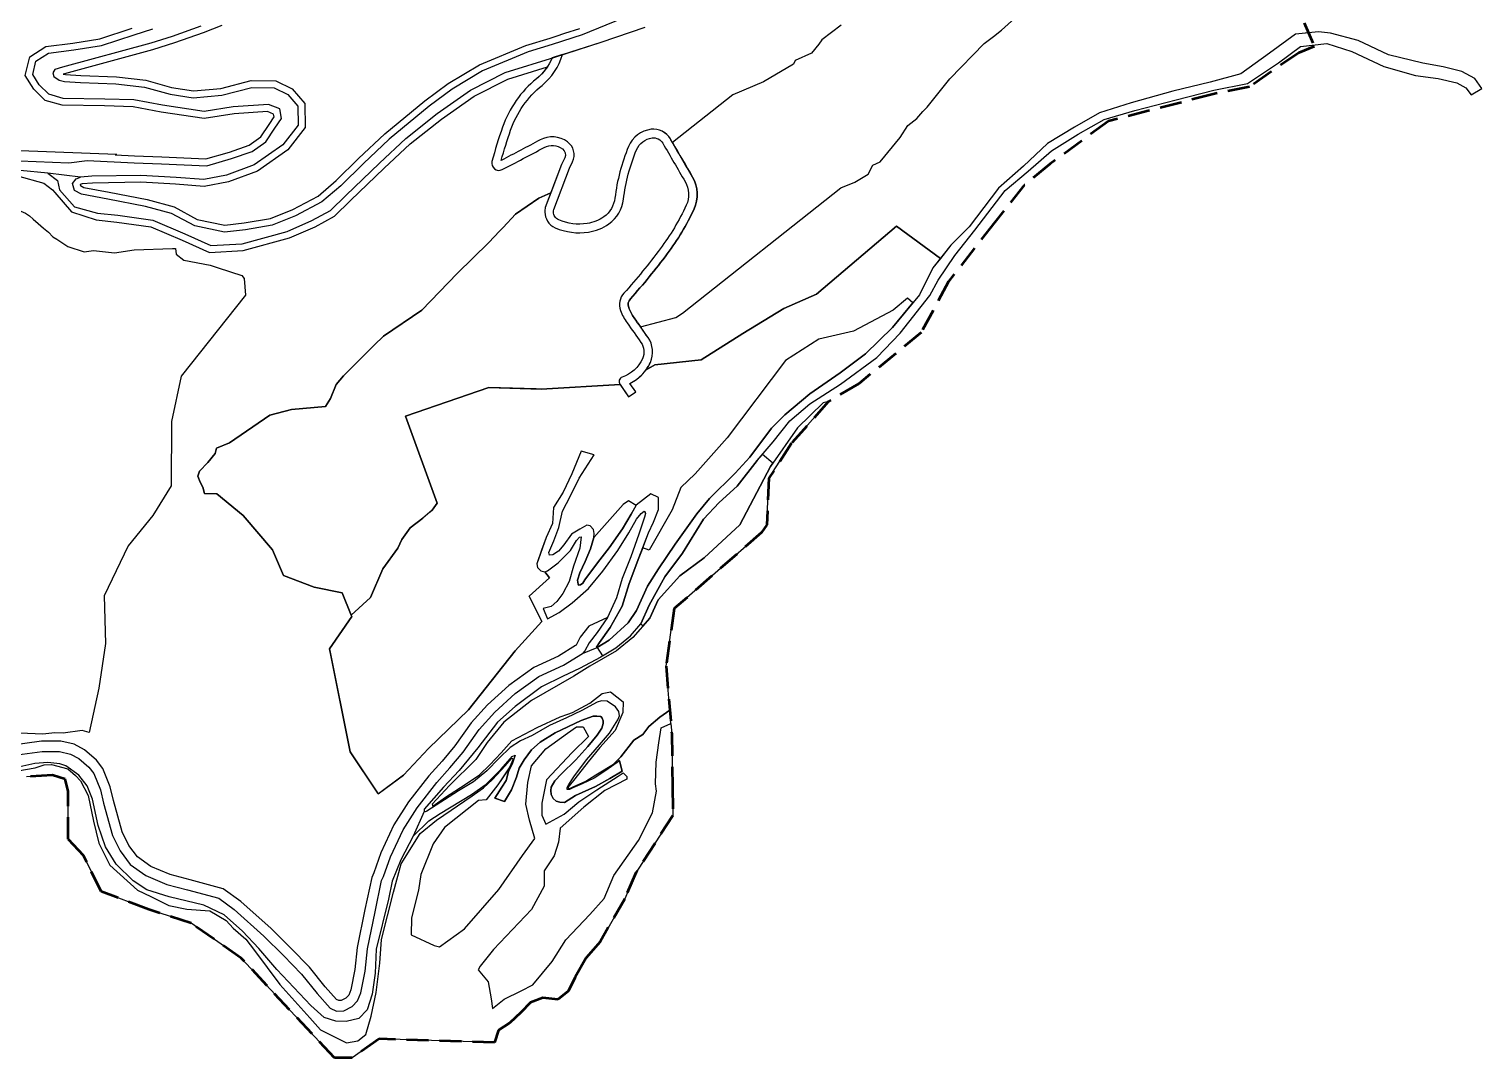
# Model space of a CAD drawing. Header units: metres. Extents: x 254550 to 279186, y 560399 to 562374.
# Drawn here: x 255292.4 to 255712.2, y 560461.1 to 560758.5 of the extents above; entities that cross this region are included whole.
import ezdxf

# ---------------------------------------------------------------- set-up
doc = ezdxf.new("R2010")
doc.units = ezdxf.units.M
doc.linetypes.add('DASHED2', pattern=[9.525, 6.35, -3.175])
for name, color, linetype, lineweight in [('E-1', 106, 'Continuous', 25), ('parking', 254, 'Continuous', 25), ('proposed footpath', 43, 'Continuous', 25), ('Road', 253, 'Continuous', 25), ('Surveyed_Boundary', 7, 'DASHED2', 50), ('UV-2', 23, 'Continuous', 25)]:
    doc.layers.add(name, color=color, linetype=linetype, lineweight=lineweight)
doc.layers.add('Recreational', color=3, linetype='Continuous')

msp = doc.modelspace()

# ---------------------------------------------------------------- linework, layer by layer
at = {"layer": 'E-1'}
for points in [[(255660.82, 560760.3), (255662.08, 560757.36), (255658.34, 560756.97), (255650.8, 560751.47), (255642.56, 560745.54), (255633.72, 560743.08), (255622.9, 560740.56), (255610.85, 560737.14), (255601.74, 560734.3), (255594.46, 560730.1), (255586.7, 560725.44), (255579.73, 560718.8), (255572.5, 560712.53), (255564.01, 560701.33), (255558.74, 560695.98), (255555.73, 560692.17), (255543.08, 560701.51), (255519.93, 560681.82), (255510.46, 560677.75), (255498.7, 560670.48), (255486.58, 560662.86), (255473.26, 560661.46), (255470.71, 560660.02, 0.049988), (255471.94, 560662.15, 0.263447), (255471.27, 560669.34, 0.002835), (255469.11, 560672.42), (255479.3, 560675.1), (255481.25, 560676.33), (255526.99, 560712.54), (255530.99, 560714.21), (255534.85, 560716.54), (255536.22, 560719.16), (255538.36, 560720.14), (255544.1, 560727.11), (255546.37, 560730.6), (255548.96, 560732.58), (255550.69, 560734.67), (255551.95, 560735.92), (255558.46, 560744.12), (255568.42, 560754.31), (255571.07, 560756.32), (255573.44, 560758.17), (255592.88, 560775.77)], [(255527.05, 560759.62), (255521.48, 560755.36), (255520.64, 560754.08), (255518.54, 560751.52), (255513.8, 560749.36), (255513.28, 560748.37), (255504.66, 560743.19), (255495.72, 560739.46), (255478.32, 560725.68, -0.000222), (255477.73, 560726.7, 0.302544), (255472.13, 560729.5, 0.269487), (255465.63, 560724.54, 0.067756), (255461.69, 560709.6, -0.209321), (255458.51, 560704.22, -0.11936), (255453.67, 560702.26, -0.139711), (255445.46, 560703.33, -0.154577), (255444.33, 560704.31, -0.136255), (255443.96, 560705.58, -0.027543), (255444, 560706.3), (255448.55, 560718.3), (255449.43, 560720.11, 0.362252), (255448, 560725.89, 0.289403), (255440.07, 560726.44, -0.003921), (255428.85, 560720.52, -0.017279), (255431.57, 560729.27, -0.138692), (255440.63, 560742.19, 0.150889), (255446.55, 560751.08), (255457.68, 560754.66), (255470.48, 560758.98)], [(255289.03, 560716.04), (255296.68, 560713.91), (255299.15, 560712.05), (255299.87, 560711.21), (255304.69, 560705.65), (255311.85, 560703.33), (255317.78, 560702.71), (255327.63, 560701.29), (255336.66, 560697.42), (255344.59, 560693.88), (255354.27, 560694.44), (255367.7, 560698.09), (255375.05, 560701.35), (255380.67, 560704.43), (255385.29, 560708.89), (255395.06, 560718.31), (255402.56, 560725.34), (255411.56, 560732.44), (255421.01, 560739.08), (255430.78, 560744.03), (255442.2, 560747.6, -0.075543), (255439.05, 560744.12, 0.138692), (255429.21, 560730.1, 0.019113), (255426.18, 560720.22, 0.650601), (255429.13, 560717.85, 0.004222), (255441.26, 560724.24, -0.289403), (255446.52, 560723.87, -0.362252), (255447.18, 560721.21), (255446.25, 560719.29), (255443.17, 560711.17), (255439.7, 560709.57), (255432.98, 560704.96), (255429.38, 560701.16), (255428.33, 560700.02), (255425.3, 560696.83), (255416.08, 560687.81), (255405.92, 560677.22), (255394.87, 560669.72), (255392.17, 560667.14), (255383.32, 560658.28), (255381.14, 560655.75), (255379.47, 560651.74), (255378.03, 560649.4), (255368.21, 560648.53), (255362, 560646.93), (255350.29, 560638.85), (255346.62, 560637.36), (255346.16, 560635.79), (255344.06, 560633.25), (255341.68, 560630.75), (255341.21, 560629.27), (255341.88, 560627.53), (255342.66, 560626.06), (255343.12, 560624.21), (255346.64, 560624.2), (255354.24, 560617.92), (255362.74, 560607.93), (255365.97, 560600.56), (255374.75, 560597.2), (255382.92, 560595.54), (255385.52, 560589.09), (255385.69, 560588.67), (255379.23, 560579.38)]]:
    msp.add_lwpolyline(points, format="xyb", dxfattribs=at)
for points in [[(255289.83, 560723.35), (255317.65, 560722.27), (255317.29, 560722.12), (255322.91, 560721.85), (255330.8, 560721.54), (255343.51, 560720.95), (255350.3, 560722.92), (255355.97, 560724.9), (255359.35, 560727.3), (255361.77, 560730.93), (255363.26, 560733.07), (255363.09, 560733.92), (255361.28, 560734.66), (255351.66, 560734.02), (255343, 560732.66), (255330.61, 560734.5), (255322.45, 560735.98), (255314.23, 560736.24), (255302, 560736.43), (255297.1, 560737.87), (255293.79, 560741.14), (255291.31, 560745.03), (255292.64, 560750.43), (255297.3, 560753.39), (255305.09, 560754.4), (255312.84, 560755.67), (255322.21, 560758.71)], [(255348.15, 560759.54), (255342.76, 560757.4), (255334.42, 560754.46), (255328.13, 560752.46), (255302.63, 560745.56), (255302.3, 560745.45), (255302.94, 560745.3), (255307.37, 560745.06), (255317.66, 560744.65), (255326.14, 560743.69), (255333.59, 560741.59), (255339.94, 560740.58), (255347.8, 560741.33), (255356.55, 560743.58), (255363.73, 560743.52), (255368.4, 560741.16), (255372.11, 560736.98), (255372.2, 560730.05), (255367.15, 560723.54), (255358.39, 560717.45), (255350.06, 560714.34), (255343.03, 560712.99), (255334.75, 560713.61), (255324.67, 560714.18), (255310.7, 560713.96), (255307.75, 560713.72), (255307.23, 560713.54), (255307.17, 560713.46), (255307.25, 560713.22), (255308.25, 560712.66), (255315.56, 560711.31), (255326.54, 560709.17), (255334.31, 560707.08), (255340.97, 560703.47), (255348.96, 560701.75), (255354.61, 560702.46), (255362.14, 560703.77), (255368.6, 560706.35), (255375.94, 560710.22), (255381.18, 560714.66), (255387.64, 560721.04), (255395.19, 560728.15), (255406.78, 560737.74), (255413.55, 560742.76), (255422.56, 560748.17), (255435.96, 560753.74), (255442.99, 560755.88), (255444.76, 560756.46), (255447.23, 560757.26), (255451.55, 560758.67)], [(255444.76, 560756.46), (255447.23, 560757.26)], [(255379.23, 560579.38), (255385.17, 560549.6), (255393.32, 560537.43), (255400.64, 560542.84), (255407.8, 560550.55), (255419.43, 560561.74), (255432.89, 560578.82), (255440.57, 560587.22), (255436.88, 560594.55), (255442.81, 560599.91), (255441.44, 560601.57), (255442.25, 560601.95), (255445.28, 560604.17), (255448.82, 560607.79), (255450.62, 560610.67), (255451.46, 560611.61), (255451.97, 560611.77), (255451.52, 560608.47), (255449.75, 560603.22), (255448.51, 560598.78), (255446.68, 560595.31), (255444.91, 560593), (255443.3, 560591.55), (255441, 560591), (255442.17, 560588.03), (255445.54, 560589.86), (255449.38, 560592.63), (255454.07, 560596.8), (255458.22, 560601.85), (255462.53, 560607.74), (255465.72, 560612.84), (255467.96, 560616.86), (255469.24, 560618.43), (255470.1, 560619.1), (255470.34, 560619.02), (255470.51, 560618.51), (255470.23, 560617.41), (255468.6, 560612.51), (255466.25, 560605.99), (255463.83, 560599.7), (255462.12, 560594.07), (255459.56, 560588.43), (255454.12, 560585.9), (255451.7, 560582.72), (255450.49, 560580.47), (255450.35, 560580.31), (255445.39, 560577.28), (255438.22, 560574.01), (255431.03, 560568.78), (255424.87, 560563.19), (255420.14, 560557.95), (255415.48, 560551.34), (255411.76, 560546.91), (255407.97, 560542.64), (255402.07, 560535.16), (255397.85, 560528.52), (255394.08, 560520.39), (255392.02, 560514.67), (255391.42, 560513.3), (255389.45, 560504.02), (255387.21, 560493.09), (255386.55, 560486.68), (255385.39, 560480.83), (255384.77, 560479.31), (255383.93, 560478.43), (255382.58, 560477.71), (255381.88, 560477.7), (255381.21, 560478), (255377.95, 560481.66), (255373.41, 560487.37), (255368.1, 560492.85), (255362.33, 560498.52), (255353.57, 560506.34), (255348.53, 560510.02), (255338.97, 560512.6), (255333.18, 560514.14), (255327.58, 560516.48), (255323.75, 560519.22), (255321.28, 560522.56), (255319.34, 560526.44), (255316.85, 560535.53), (255315.9, 560539.52), (255313.78, 560544.81), (255311.89, 560547.23), (255308.46, 560550.15), (255305.48, 560551.78), (255301.56, 560552.7), (255295.97, 560552.65), (255287.02, 560551.45)], [(255289.19, 560544.06), (255294.2, 560544.95), (255296.8, 560545.83), (255298.93, 560545.91), (255303.62, 560544.66), (255305.82, 560542.78), (255307.24, 560541.18), (255309.45, 560536.99), (255311.02, 560529.59), (255312.59, 560523.22), (255315.8, 560516.85), (255323.78, 560509.64), (255327.61, 560507.83), (255332.85, 560505.19), (255337.98, 560504.14), (255344.61, 560503.66), (255349.4, 560500.89), (255351.37, 560498.67), (255355.01, 560495.5), (255357.6, 560492.21), (255364.91, 560482.32), (255373.52, 560472.77), (255376.58, 560469.27), (255384.15, 560465.47), (255387.37, 560466.08), (255389.7, 560467.87), (255391.27, 560473.22), (255392.75, 560480.03), (255393.81, 560488.51), (255394.22, 560495.36), (255397.72, 560509.05), (255399.94, 560517.24), (255405.41, 560525.95), (255410.12, 560529.83), (255420.42, 560536.86), (255423.68, 560539.19), (255426.32, 560541.57), (255430.01, 560545.51), (255431.8, 560547.64), (255432.24, 560547.68), (255432.16, 560547.31), (255431.34, 560545.23), (255427.91, 560540.02), (255424.49, 560535.73), (255422.25, 560535.58), (255412.48, 560527.76), (255409.14, 560523), (255405.64, 560514.13), (255404.93, 560509.63), (255402.96, 560501.58), (255402.87, 560496.72), (255409.51, 560493.64), (255411.03, 560493.25), (255418.19, 560498.46), (255428.2, 560509.81), (255435, 560519.63), (255438.57, 560524.51), (255437.04, 560529.85), (255435.92, 560534.44), (255436.57, 560540.71), (255437.64, 560545.53), (255441.69, 560550.48), (255448.04, 560554.99), (255450.61, 560556.81), (255452.48, 560556.81), (255454.08, 560554.07), (255449.35, 560549.37), (255441.96, 560541.46), (255440.55, 560534.75), (255440.61, 560531.34), (255441.69, 560528.73), (255447.07, 560531.57), (255451.24, 560535.11), (255456.46, 560538.59), (255462.63, 560542.59), (255464.1, 560543.54), (255465.11, 560542.42), (255465.11, 560541.71), (255458.75, 560538.41), (255452.7, 560533.61), (255445.88, 560527.56), (255445.36, 560523.49), (255444.18, 560519.58), (255441.29, 560515.23), (255441.3, 560510.82), (255437.56, 560504.02), (255426.59, 560492.49), (255422.74, 560487.65), (255422.22, 560486.63), (255425.1, 560483.15), (255425.9, 560478.23), (255426.35, 560475.46), (255429.74, 560478.08), (255434.6, 560480.57), (255437.98, 560482.29), (255443.56, 560489.02), (255447.49, 560495.27), (255454.42, 560502.61), (255458.56, 560507.17), (255461.34, 560513.9), (255468.55, 560524.01), (255472.54, 560531.95), (255473.71, 560538.25), (255473.46, 560540.38), (255473.6, 560546.58), (255474.41, 560552.17), (255475.05, 560556.57), (255477.87, 560557.74), (255478.13, 560554.8), (255478.29, 560539.5), (255478.44, 560531.23), (255467.75, 560514.65), (255464.53, 560507.09), (255457.4, 560494.72), (255453.38, 560490.03), (255450.19, 560484.38), (255448.16, 560480.4), (255445.2, 560478.02), (255440.85, 560478.51), (255437.29, 560477.13), (255434.48, 560474.3), (255431.3, 560471.26), (255428.09, 560469.16), (255426.86, 560465.61), (255393.58, 560466.64), (255385.78, 560461.13), (255380.68, 560461.13), (255353.73, 560489.99), (255339.28, 560500.05), (255327.07, 560504.05), (255313.28, 560509.19), (255308.18, 560519.68), (255303.72, 560524.33), (255303.72, 560538.25), (255302.82, 560541.68), (255299.17, 560542.9), (255291.64, 560542.36)]]:
    msp.add_lwpolyline(points, dxfattribs=at)
for points in [[(255510.81, 560646.98), (255518.03, 560653.06), (255526.79, 560659.11), (255534.08, 560664.65), (255541.91, 560672.26), (255547.8, 560679.4), (255546.21, 560680.71), (255542.14, 560677.25), (255530.63, 560671.21), (255520.59, 560668.9), (255510.95, 560662.68), (255494.09, 560640.38), (255484.88, 560629.96), (255480.73, 560625.96), (255478.26, 560619.5), (255471.55, 560607.92), (255469.73, 560608.54), (255468.64, 560605.68), (255465.84, 560598.22), (255463.77, 560591.7), (255460.32, 560585.53), (255457.24, 560581.21), (255456.41, 560579.84), (255456.6, 560579.78), (255460.06, 560581.91), (255465.55, 560586.9), (255467.94, 560590.4), (255471.11, 560597.49), (255474.25, 560602.46), (255479.12, 560609.61), (255485.36, 560618.41), (255489.01, 560622.78), (255496.47, 560630.13), (255500.67, 560634.75), (255506.93, 560643.16)], [(255478.84, 560590.98), (255504.09, 560613.01), (255505.6, 560615.24), (255506.2, 560628.72), (255512.76, 560638.82), (255523.45, 560650.86), (255521.88, 560650.42), (255514.45, 560643.21), (255506.69, 560632.03), (255497.8, 560615.23), (255487.47, 560605.65), (255480.49, 560600.48), (255474.17, 560593.54), (255471.79, 560588.2), (255466.91, 560582.64), (255462.13, 560578.76), (255454.48, 560574.35), (255449.79, 560571.51), (255437.57, 560564.41), (255429.56, 560558.17), (255424.76, 560552.33), (255421.55, 560547.37), (255413.92, 560539.88), (255408.86, 560534.51), (255409.1, 560533.91), (255412.78, 560536.53), (255418.45, 560540.11), (255422.57, 560542.92), (255425.59, 560545.86), (255428.84, 560549.3), (255431.92, 560552.74), (255439.25, 560556.63), (255445.9, 560559.74), (255448.08, 560560.5), (255449.46, 560560.99), (255454.45, 560563.63), (255458.05, 560566.5), (255460.44, 560566.96), (255464.06, 560564.04), (255464, 560561.01), (255461.75, 560555.77), (255457.3, 560550.85), (255454.01, 560546.74), (255450.08, 560541.84), (255448.12, 560539.29), (255448.49, 560538.95), (255449.82, 560539.56), (255453.25, 560541.15), (255456.23, 560542.97), (255461.32, 560546), (255463.39, 560548.16), (255467.21, 560552.95), (255469.8, 560554.61), (255471.49, 560556.94), (255474.65, 560559.6), (255477.54, 560561.65), (255476.46, 560574.33)]]:
    msp.add_lwpolyline(points, close=True, dxfattribs=at)
at = {"layer": 'E-1', "elevation": 1644}
msp.add_lwpolyline([(255463.92, 560614.08), (255466.42, 560618.24), (255467.79, 560620.81), (255465.66, 560622.17), (255464.08, 560621.11), (255455.57, 560611.52), (255454.61, 560608.3), (255453.11, 560604.64), (255451.58, 560601.29), (255450.93, 560599.23), (255451.12, 560598.03), (255451.27, 560597.72), (255451.77, 560597.9), (255452.4, 560598.34), (255453.04, 560599.28), (255456.65, 560604.25), (255460.04, 560608.52)], close=True, dxfattribs=at)
at = {"layer": 'parking', "elevation": 1657}
msp.add_lwpolyline([(255497.8, 560615.23), (255506.69, 560632.03), (255507.35, 560632.98), (255504.33, 560635.54), (255502.83, 560633.77), (255497.03, 560626.39), (255491.84, 560621.66), (255487.28, 560616.85), (255481.24, 560607.01), (255476.08, 560600.2), (255471.64, 560592.02), (255469.22, 560586.6), (255469.88, 560586.02), (255471.79, 560588.2), (255474.17, 560593.54), (255480.49, 560600.48), (255487.47, 560605.65)], close=True, dxfattribs=at)
at = {"layer": 'proposed footpath'}
msp.add_lwpolyline([(255443.55, 560750.12, -0.121936), (255439.05, 560744.12, 0.138692), (255429.21, 560730.1, 0.019113), (255426.18, 560720.22, 0.650601), (255429.13, 560717.85, 0.004222), (255441.26, 560724.24, -0.289403), (255446.52, 560723.87, -0.362252), (255447.18, 560721.21), (255446.25, 560719.29), (255441.55, 560706.9, 0.03731), (255441.46, 560705.56, 0.136255), (255442.2, 560703, 0.154577), (255444.47, 560701.03, 0.139711), (255454.04, 560699.79, 0.11936), (255459.97, 560702.19, 0.209321), (255464.17, 560709.29, -0.067756), (255467.94, 560723.58, -0.269487), (255472.44, 560727.02, -0.302544), (255475.56, 560725.46, 0.002395), (255481.98, 560714.39, -0.246494), (255482.3, 560707.54, -0.051114), (255474.8, 560694.99, -0.022758), (255464.31, 560682.18, 0.275403), (255463.32, 560677.14, 0.071572), (255465.21, 560673.55, -0.005253), (255469.22, 560667.92, -0.263447), (255469.66, 560663.18, -0.209643), (255463.78, 560657.87, 0.500291), (255463.12, 560655.87), (255465.64, 560652.23), (255467.7, 560653.66), (255466.02, 560656.08, 0.177007), (255471.94, 560662.15, 0.263447), (255471.27, 560669.34, 0.005253), (255467.24, 560675.02, -0.071572), (255465.67, 560677.98, -0.275403), (255466.17, 560680.51, 0.022758), (255476.81, 560693.5, 0.051114), (255484.57, 560706.48, 0.246494), (255484.14, 560715.66, -0.002395), (255477.73, 560726.7, 0.302699), (255472.13, 560729.5, 0.269382), (255465.63, 560724.54, 0.067756), (255461.69, 560709.6, -0.209321), (255458.51, 560704.22, -0.11936), (255453.67, 560702.26, -0.139711), (255445.46, 560703.33, -0.154577), (255444.33, 560704.31, -0.136255), (255443.96, 560705.58, -0.027543), (255444, 560706.3), (255448.55, 560718.3), (255449.43, 560720.11, 0.362252), (255448, 560725.89, 0.289403), (255440.07, 560726.44, -0.003921), (255428.85, 560720.52, -0.017279), (255431.57, 560729.27, -0.138692), (255440.63, 560742.19, 0.150889), (255446.55, 560751.08), (255443.55, 560750.12)], format="xyb", dxfattribs=at)
at = {"layer": 'Recreational'}
msp.add_lwpolyline([(255527.05, 560759.62), (255521.48, 560755.36), (255520.64, 560754.08), (255518.54, 560751.52), (255513.8, 560749.36), (255513.28, 560748.37), (255504.66, 560743.19), (255495.72, 560739.46), (255478.32, 560725.68, 0.002173), (255484.14, 560715.66, -0.246494), (255484.57, 560706.48, -0.051114), (255476.81, 560693.5, -0.022758), (255466.17, 560680.51, 0.275403), (255465.67, 560677.98, 0.071572), (255467.24, 560675.02, -0.002418), (255469.11, 560672.42), (255479.3, 560675.1), (255481.25, 560676.33), (255526.99, 560712.54), (255530.99, 560714.21), (255534.85, 560716.54), (255536.22, 560719.16), (255538.36, 560720.14), (255544.1, 560727.11), (255546.37, 560730.6), (255548.96, 560732.58), (255550.69, 560734.67), (255551.95, 560735.92), (255558.46, 560744.12), (255568.42, 560754.31), (255571.07, 560756.32), (255573.44, 560758.17), (255592.88, 560775.77)], format="xyb", dxfattribs=at)
msp.add_lwpolyline([(255438.91, 560654.47), (255425.28, 560654.93), (255401.16, 560646.58), (255410.31, 560621.47), (255408.93, 560619.45), (255406.15, 560617.11), (255402.5, 560614.35), (255400.15, 560610.95), (255399.01, 560608.46), (255394.68, 560602.49), (255391.08, 560594.22), (255385.52, 560589.09), (255382.92, 560595.54), (255374.75, 560597.2), (255365.97, 560600.56), (255362.74, 560607.93), (255354.24, 560617.92), (255346.64, 560624.2), (255343.12, 560624.21), (255342.66, 560626.06), (255341.88, 560627.53), (255341.21, 560629.27), (255341.68, 560630.75), (255344.06, 560633.25), (255346.16, 560635.79), (255346.62, 560637.36), (255350.29, 560638.85), (255362, 560646.93), (255368.21, 560648.53), (255378.03, 560649.4), (255379.47, 560651.74), (255381.14, 560655.75), (255383.32, 560658.28), (255392.17, 560667.14), (255394.87, 560669.72), (255405.92, 560677.22), (255416.08, 560687.81), (255425.3, 560696.83), (255428.33, 560700.02), (255429.38, 560701.16), (255432.98, 560704.96), (255439.7, 560709.57), (255443.17, 560711.17), (255441.55, 560706.9, 0.03731), (255441.46, 560705.56, 0.136255), (255442.2, 560703, 0.154577), (255444.47, 560701.03, 0.139711), (255454.04, 560699.79, 0.11936), (255459.97, 560702.19, 0.209321), (255464.17, 560709.29, -0.067756), (255467.94, 560723.58, -0.269487), (255472.44, 560727.02, -0.302544), (255475.56, 560725.46, 0.002395), (255481.98, 560714.39, -0.246494), (255482.3, 560707.54, -0.051114), (255474.8, 560694.99, -0.022758), (255464.31, 560682.18, 0.275403), (255463.32, 560677.14, 0.071572), (255465.21, 560673.55, -0.005253), (255469.22, 560667.92, -0.263447), (255469.66, 560663.18, -0.209643), (255463.78, 560657.87, 0.500291), (255463.12, 560655.87), (255463.2, 560655.75), (255440.38, 560654.42)], format="xyb", close=True, dxfattribs=at)
at = {"layer": 'Road'}
for points in [[(255463.83, 560761.54), (255452.24, 560756.79), (255443.59, 560753.97), (255436.64, 560751.86), (255423.46, 560746.37), (255414.66, 560741.1), (255408.01, 560736.16), (255396.51, 560726.65), (255389.03, 560719.6), (255382.53, 560713.18), (255377.06, 560708.56), (255369.44, 560704.53), (255362.69, 560701.84), (255354.91, 560700.48), (255348.87, 560699.73), (255340.27, 560701.58), (255333.56, 560705.21), (255326.08, 560707.22), (255315.19, 560709.35), (255307.56, 560710.75), (255305.59, 560711.86), (255304.95, 560713.83), (255305.99, 560715.22), (255307.32, 560715.7), (255297.81, 560716.82), (255300.59, 560714.72), (255301.21, 560712.02), (255305.53, 560707.13), (255312.22, 560705.3), (255318.03, 560704.69), (255328.17, 560703.23), (255337.47, 560699.26), (255344.96, 560695.9), (255353.95, 560696.42), (255367.03, 560699.98), (255374.17, 560703.14), (255379.47, 560706.05), (255383.9, 560710.33), (255393.68, 560719.76), (255401.25, 560726.86), (255410.36, 560734.04), (255419.98, 560740.8), (255430.03, 560745.89), (255444.3, 560750.35), (255457.68, 560754.66), (255470.48, 560758.98)], [(255289.71, 560720.35), (255303.87, 560719.8), (255309.16, 560720.52), (255322.82, 560719.85), (255330.71, 560719.54), (255343.75, 560718.94), (255350.91, 560721.02), (255356.9, 560723.1), (255360.81, 560725.88), (255363.42, 560729.81), (255365.39, 560732.63), (255364.83, 560735.37), (255361.6, 560736.68), (255351.44, 560736.01), (255342.99, 560734.68), (255330.94, 560736.48), (255322.66, 560737.98), (255314.28, 560738.24), (255302.3, 560738.42), (255298.15, 560739.64), (255295.36, 560742.4), (255293.46, 560745.38), (255294.39, 560749.17), (255298, 560751.46), (255305.38, 560752.42), (255313.31, 560753.73), (255322.83, 560756.81), (255328.14, 560758.56)], [(255342.06, 560759.27), (255333.78, 560756.36), (255327.56, 560754.38), (255302.06, 560747.47), (255299.88, 560746.75), (255299.32, 560745.81), (255299.58, 560744.74), (255301.08, 560743.67), (255302.67, 560743.31), (255307.28, 560743.06), (255317.51, 560742.66), (255325.75, 560741.72), (255333.16, 560739.63), (255339.88, 560738.57), (255348.14, 560739.35), (255356.79, 560741.58), (255363.25, 560741.53), (255367.16, 560739.55), (255370.12, 560736.21), (255370.2, 560730.73), (255365.76, 560725.01), (255357.46, 560719.24), (255349.51, 560716.28), (255342.91, 560715.01), (255334.88, 560715.6), (255324.71, 560716.18), (255310.6, 560715.96), (255307.32, 560715.7), (255297.81, 560716.82), (255289.88, 560717.57)], [(255287.53, 560548.49), (255296.19, 560549.65), (255301.23, 560549.7), (255304.4, 560548.95), (255306.76, 560547.66), (255309.71, 560545.15), (255311.16, 560543.3), (255313.03, 560538.61), (255313.95, 560534.78), (255316.52, 560525.37), (255318.71, 560520.98), (255321.62, 560517.05), (255326.11, 560513.85), (255332.21, 560511.29), (255338.2, 560509.7), (255347.21, 560507.27), (255351.69, 560504), (255360.28, 560496.33), (255365.97, 560490.74), (255371.16, 560485.39), (255375.65, 560479.73), (255379.4, 560475.52), (255381.26, 560474.69), (255383.36, 560474.72), (255385.77, 560476.02), (255387.33, 560477.65), (255388.28, 560479.96), (255389.52, 560486.24), (255390.17, 560492.63), (255392.39, 560503.4), (255394.29, 560512.38), (255394.81, 560513.56), (255396.86, 560519.25), (255400.49, 560527.08), (255404.52, 560533.42), (255410.27, 560540.72), (255414.03, 560544.95), (255417.86, 560549.51), (255422.49, 560556.07), (255426.99, 560561.07), (255432.92, 560566.45), (255439.74, 560571.4), (255446.8, 560574.63), (255452.32, 560578), (255456.6, 560579.78), (255458.1, 560577.3), (255457.6, 560577), (255451.48, 560573.7), (255446.73, 560571.5), (255440.53, 560568.39), (255432.83, 560562.66), (255427.74, 560558.19), (255422.07, 560550.77), (255416.73, 560544.22), (255412.17, 560539.36), (255406.61, 560532.98), (255406.6, 560532.39), (255403.38, 560525.18), (255399.84, 560518.36), (255397.35, 560512.21), (255396.24, 560507.04), (255392.73, 560492.59), (255392.47, 560485.67), (255391.58, 560479.52), (255390.13, 560475.03), (255387.66, 560472.58), (255384.09, 560471.63), (255381.06, 560471.74), (255377.7, 560472.82), (255373.81, 560476.32), (255364.04, 560486.7), (255358.8, 560492.8), (255354.1, 560497.79), (255348.78, 560502.48), (255342.96, 560505.27), (255332.86, 560507.73), (255326.44, 560509.75), (255322.49, 560512.35), (255317.63, 560517.14), (255314.47, 560522.16), (255312.41, 560528.3), (255310.7, 560535.88), (255309.24, 560539.78), (255306.83, 560542.89), (255303.01, 560545.59), (255301.35, 560546.16), (255297.88, 560546.53), (255294.13, 560546.25), (255288.91, 560545.05)]]:
    msp.add_lwpolyline(points, dxfattribs=at)
for points in [[(255497.03, 560626.39), (255502.83, 560633.77), (255507.46, 560639.23), (255512.28, 560645.3), (255518, 560650.2), (255526.83, 560655.87), (255537.39, 560663.57), (255544.16, 560670.54), (255552.73, 560681.45), (255555.09, 560685.86), (255559.95, 560693.04), (255565.72, 560700.39), (255574.42, 560711.85), (255581.11, 560717.45), (255587.89, 560723.27), (255595.53, 560728.06), (255603.05, 560732.36), (255611.97, 560734.96), (255623.83, 560738.06), (255634.77, 560740.78), (255644.51, 560742.7), (255653.43, 560748.73), (255659.78, 560753.44), (255667.39, 560754.29), (255674.66, 560751.97), (255683.83, 560747.61), (255692.98, 560745.04), (255699.6, 560744.17), (255704.98, 560742.97), (255707.55, 560741.5), (255709.13, 560739.48), (255712.22, 560741.32), (255710.13, 560744.22), (255706.43, 560746.23), (255701.02, 560747.55), (255695.1, 560748.65), (255685.23, 560751.06), (255676.41, 560755.13), (255668.46, 560757.27), (255665, 560757.67), (255658.34, 560756.97), (255650.8, 560751.47), (255642.56, 560745.54), (255633.72, 560743.08), (255622.9, 560740.56), (255610.85, 560737.14), (255601.74, 560734.3), (255594.46, 560730.1), (255586.7, 560725.44), (255579.73, 560718.8), (255572.5, 560712.53), (255564.01, 560701.33), (255558.74, 560695.98), (255553.57, 560689.43), (255549.7, 560681.71), (255541.91, 560672.26), (255534.08, 560664.65), (255526.79, 560659.11), (255518.03, 560653.06), (255510.81, 560646.98), (255506.93, 560643.16), (255500.67, 560634.75), (255496.47, 560630.13), (255489.01, 560622.78), (255485.36, 560618.41), (255479.12, 560609.61), (255474.25, 560602.46), (255471.11, 560597.49), (255467.94, 560590.4), (255465.55, 560586.9), (255460.06, 560581.91), (255456.6, 560579.78), (255458.1, 560577.3), (255461.99, 560579.64), (255466.16, 560583.1), (255469.22, 560586.6), (255471.64, 560592.02), (255476.08, 560600.2), (255481.24, 560607.01), (255487.28, 560616.85), (255491.84, 560621.66)], [(255474.28, 560619.64), (255474.32, 560623.08), (255472.1, 560624.15), (255467.81, 560620.84), (255466.42, 560618.24), (255463.92, 560614.08), (255460.04, 560608.52), (255456.65, 560604.25), (255453.04, 560599.28), (255452.4, 560598.34), (255451.77, 560597.9), (255451.27, 560597.72), (255451.12, 560598.03), (255450.93, 560599.23), (255451.58, 560601.29), (255453.11, 560604.64), (255454.61, 560608.3), (255455.57, 560611.52), (255455.7, 560612.73), (255455.54, 560613.87), (255454.55, 560614.9), (255453.59, 560615.14), (255451.53, 560613.94), (255449.12, 560612.52), (255446.95, 560609.39), (255445.44, 560607.55), (255443.71, 560606.55), (255442.8, 560606.45), (255442.6, 560607.22), (255444.02, 560610.56), (255445.53, 560614.4), (255446.53, 560619.12), (255448.84, 560623.59), (255451.39, 560628.68), (255455.7, 560635.4), (255451.95, 560636.45), (255449.27, 560629.94), (255446.75, 560624.62), (255443.97, 560620.16), (255443.66, 560615.62), (255441.84, 560611.51), (255440.52, 560607.88), (255439.13, 560603.88), (255439.32, 560602.89), (255440.32, 560601.89), (255441.44, 560601.57), (255442.25, 560601.95), (255445.28, 560604.17), (255448.82, 560607.79), (255450.62, 560610.67), (255451.46, 560611.61), (255451.97, 560611.77), (255451.52, 560608.47), (255449.75, 560603.22), (255448.51, 560598.78), (255446.68, 560595.31), (255444.91, 560593), (255443.3, 560591.55), (255441, 560591), (255442.17, 560588.03), (255445.54, 560589.86), (255449.38, 560592.63), (255454.07, 560596.8), (255458.22, 560601.85), (255462.53, 560607.74), (255465.72, 560612.84), (255467.96, 560616.86), (255469.24, 560618.43), (255470.1, 560619.1), (255470.34, 560619.01), (255470.36, 560618.96), (255470.51, 560618.51), (255470.23, 560617.41), (255468.6, 560612.51), (255466.25, 560605.99), (255463.83, 560599.7), (255462.12, 560594.07), (255459.56, 560588.43), (255456.54, 560584.13), (255454.23, 560581.09), (255452.98, 560578.77), (255452.32, 560578), (255456.6, 560579.78), (255456.41, 560579.84), (255457.24, 560581.21), (255460.32, 560585.53), (255463.77, 560591.7), (255465.84, 560598.22), (255468.64, 560605.68), (255471.38, 560612.85), (255472.83, 560615.97)], [(255424.46, 560540.28), (255428.69, 560544.5), (255431.51, 560547.69), (255432.04, 560548.24), (255432.91, 560548.6), (255432.08, 560546.29), (255430.94, 560543.93), (255430.25, 560541.36), (255429.03, 560539.34), (255426.98, 560536.19), (255429.79, 560535.2), (255431.8, 560538.64), (255433.28, 560542.23), (255434.03, 560544.87), (255435.43, 560547.32), (255437.55, 560550.19), (255440.08, 560552.43), (255444.43, 560555.06), (255451.91, 560558.65), (255455.4, 560559.95), (255456.51, 560559.92), (255457.61, 560559.8), (255458, 560559.33), (255458.29, 560558.57), (255458.28, 560557.77), (255457.87, 560556.41), (255456.57, 560554.43), (255453.87, 560551.09), (255450.36, 560547.31), (255446.25, 560543.23), (255444.33, 560541.17), (255443.26, 560539.42), (255443.18, 560538.38), (255443.28, 560537.24), (255443.86, 560536.09), (255444.69, 560535.33), (255445.76, 560535.05), (255447.11, 560534.99), (255450.26, 560536.97), (255456.08, 560539.54), (255460.25, 560541.93), (255463.79, 560544.04), (255462.99, 560546.97), (255459.09, 560544.23), (255455.71, 560541.94), (255452.27, 560540.31), (255449.5, 560539.2), (255448.58, 560538.72), (255447.89, 560538.71), (255447.91, 560539.32), (255448.4, 560540.14), (255449.87, 560542.39), (255453.5, 560547.29), (255457.27, 560551.65), (255460.16, 560555.02), (255462.58, 560558.82), (255462.98, 560560.04), (255462.83, 560561.25), (255461.85, 560562.6), (255459.41, 560564.25), (255457.83, 560564.34), (255456.58, 560563.94), (255452.09, 560561.53), (255447.71, 560559.43), (255442.81, 560557.22), (255437.77, 560554.33), (255434.38, 560552.79), (255431.39, 560550.82), (255428.26, 560547.72), (255424.65, 560544.08), (255420.82, 560540.97), (255416.53, 560538.34), (255407.38, 560532.43), (255406.92, 560532.28), (255406.6, 560532.39), (255403.38, 560525.18), (255407.95, 560529.65), (255411.22, 560531.8), (255420.27, 560537.31)]]:
    msp.add_lwpolyline(points, close=True, dxfattribs=at)
at = {"layer": 'Surveyed_Boundary'}
msp.add_lwpolyline([(255660.82, 560760.3), (255663.76, 560753.42), (255659.27, 560751.61), (255645.04, 560741.79), (255634.58, 560739.68), (255604.28, 560731.81), (255587.42, 560719.49), (255579.99, 560713.32), (255571.44, 560702.67), (255558.12, 560685.53), (255550.21, 560670.78), (255532.28, 560656.07), (255523.45, 560650.86), (255512.76, 560638.82), (255506.2, 560628.72), (255505.6, 560615.24), (255504.09, 560613.01), (255478.84, 560590.98), (255476.46, 560574.33), (255478.13, 560554.8), (255478.29, 560539.5), (255478.44, 560531.23), (255467.75, 560514.65), (255464.53, 560507.09), (255457.4, 560494.72), (255453.38, 560490.03), (255450.19, 560484.38), (255448.16, 560480.4), (255445.2, 560478.02), (255440.85, 560478.51), (255437.29, 560477.13), (255434.48, 560474.3), (255431.3, 560471.26), (255428.09, 560469.16), (255426.86, 560465.61), (255393.58, 560466.64), (255385.78, 560461.13), (255380.68, 560461.13), (255353.73, 560489.99), (255339.28, 560500.05), (255327.07, 560504.05), (255313.28, 560509.19), (255308.18, 560519.68), (255303.72, 560524.33), (255303.72, 560538.25), (255302.82, 560541.68), (255299.17, 560542.9), (255291.64, 560542.36)], dxfattribs=at)
at = {"layer": 'UV-2', "elevation": 1617.47}
msp.add_lwpolyline([(255283.18, 560705.36, -0.325502), (255293.65, 560703.54), (255295.01, 560702.24), (255296.58, 560700.94), (255298.07, 560699.73), (255299.24, 560698.38), (255300.49, 560697.77), (255303.65, 560695.64), (255308.33, 560694.11), (255311.08, 560694.47), (255317.07, 560693.84), (255322.75, 560694.71), (255333.84, 560695.08), (255334.71, 560695.01), (255334.9, 560693.39), (255337.15, 560691.64), (255344.75, 560690.21), (255347.04, 560689.5), (255353.86, 560687.29), (255354.59, 560686.41), (255355, 560681.54), (255336.33, 560658.14), (255333.58, 560645.09), (255333.43, 560626.44), (255328.19, 560617.85), (255321.08, 560609.13), (255314.15, 560594.72), (255314.47, 560580.94), (255312.55, 560567.99), (255309.76, 560555.23), (255307.74, 560555.79), (255302.26, 560554.97), (255299.9, 560555.13), (255296.41, 560554.73), (255287.51, 560555.09)], format="xyb", dxfattribs=at)
at = {"layer": 'UV-2', "elevation": 1628}
msp.add_lwpolyline([(255470.71, 560660.02), (255473.26, 560661.46), (255486.58, 560662.86), (255498.7, 560670.48), (255510.46, 560677.75), (255519.93, 560681.82), (255543.08, 560701.51), (255555.73, 560692.17), (255553.57, 560689.43), (255549.7, 560681.71), (255547.8, 560679.4), (255546.21, 560680.71), (255542.14, 560677.25), (255530.63, 560671.21), (255520.59, 560668.9), (255510.95, 560662.68), (255494.09, 560640.38), (255484.88, 560629.96), (255480.73, 560625.96), (255478.26, 560619.5), (255471.55, 560607.92), (255469.73, 560608.54), (255471.38, 560612.85), (255472.83, 560615.97), (255474.28, 560619.64), (255474.32, 560623.08), (255472.1, 560624.15), (255467.81, 560620.84), (255466.42, 560618.24), (255463.92, 560614.08), (255460.04, 560608.52), (255456.65, 560604.25), (255453.04, 560599.28), (255452.4, 560598.34), (255451.77, 560597.9), (255451.27, 560597.72), (255451.12, 560598.03), (255450.93, 560599.23), (255451.58, 560601.29), (255453.11, 560604.64), (255454.61, 560608.3), (255455.57, 560611.52), (255455.7, 560612.73), (255455.54, 560613.87), (255454.55, 560614.9), (255453.59, 560615.14), (255451.53, 560613.94), (255449.12, 560612.52), (255446.95, 560609.39), (255445.44, 560607.55), (255443.71, 560606.55), (255442.8, 560606.45), (255442.6, 560607.22), (255444.02, 560610.56), (255445.53, 560614.4), (255446.53, 560619.12), (255448.84, 560623.59), (255451.39, 560628.68), (255455.7, 560635.4), (255451.95, 560636.45), (255449.27, 560629.94), (255446.75, 560624.62), (255443.97, 560620.16), (255443.66, 560615.62), (255441.84, 560611.51), (255440.18, 560606.91), (255439.13, 560603.88), (255439.32, 560602.89), (255440.32, 560601.89), (255441.44, 560601.57), (255442.81, 560599.91), (255436.88, 560594.55), (255440.57, 560587.22), (255432.89, 560578.82), (255419.43, 560561.74), (255407.8, 560550.55), (255400.64, 560542.84), (255393.36, 560537.46), (255393.17, 560537.66), (255385.17, 560549.6), (255379.69, 560577.09), (255379.23, 560579.38), (255385.69, 560588.67), (255385.52, 560589.09), (255391.08, 560594.22), (255394.68, 560602.49), (255399.01, 560608.46), (255400.15, 560610.95), (255402.5, 560614.35), (255406.15, 560617.11), (255408.07, 560618.73), (255408.93, 560619.45), (255410.31, 560621.47), (255401.16, 560646.58), (255425.28, 560654.93), (255440.38, 560654.42), (255463.2, 560655.75), (255465.64, 560652.23), (255467.7, 560653.66), (255466.02, 560656.08, 0.125904)], format="xyb", close=True, dxfattribs=at)
at = {"layer": 'UV-2'}
msp.add_lwpolyline([(255461.34, 560513.9), (255468.55, 560524.01), (255472.54, 560531.95), (255473.71, 560538.25), (255473.46, 560540.38), (255473.6, 560546.58), (255474.41, 560552.17), (255475.05, 560556.57), (255477.87, 560557.74), (255477.54, 560561.65), (255474.65, 560559.6), (255471.49, 560556.94), (255469.8, 560554.61), (255467.21, 560552.95), (255463.39, 560548.16), (255462.6, 560547.34), (255462.99, 560546.97), (255463.79, 560544.04), (255460.25, 560541.93), (255456.08, 560539.54), (255450.26, 560536.97), (255447.11, 560534.99), (255445.76, 560535.05), (255444.69, 560535.33), (255443.86, 560536.09), (255443.28, 560537.24), (255443.18, 560538.38), (255443.26, 560539.42), (255444.33, 560541.17), (255446.25, 560543.23), (255450.36, 560547.31), (255453.87, 560551.09), (255456.57, 560554.43), (255457.87, 560556.41), (255458.28, 560557.77), (255458.29, 560558.57), (255458, 560559.33), (255457.61, 560559.8), (255456.51, 560559.92), (255455.4, 560559.95), (255451.91, 560558.65), (255444.43, 560555.06), (255440.08, 560552.43), (255437.55, 560550.19), (255435.43, 560547.32), (255434.03, 560544.87), (255433.28, 560542.23), (255431.8, 560538.64), (255429.79, 560535.2), (255426.98, 560536.19), (255429.03, 560539.34), (255430.25, 560541.36), (255430.94, 560543.93), (255430.53, 560544.01), (255427.91, 560540.02), (255424.49, 560535.73), (255422.25, 560535.58), (255412.48, 560527.76), (255409.14, 560523), (255405.64, 560514.13), (255404.93, 560509.63), (255402.96, 560501.58), (255402.87, 560496.72), (255409.51, 560493.64), (255411.03, 560493.25), (255418.19, 560498.46), (255428.2, 560509.81), (255435, 560519.63), (255438.57, 560524.51), (255437.04, 560529.85), (255435.92, 560534.44), (255436.57, 560540.71), (255437.64, 560545.53), (255441.69, 560550.48), (255448.04, 560554.99), (255450.61, 560556.81), (255452.48, 560556.81), (255454.08, 560554.07), (255449.35, 560549.37), (255441.96, 560541.46), (255440.55, 560534.75), (255440.61, 560531.34), (255441.69, 560528.73), (255447.07, 560531.57), (255451.24, 560535.11), (255456.46, 560538.59), (255462.63, 560542.59), (255464.1, 560543.54), (255465.11, 560542.42), (255465.11, 560541.71), (255458.75, 560538.41), (255452.7, 560533.61), (255445.88, 560527.56), (255445.36, 560523.49), (255444.18, 560519.58), (255441.29, 560515.23), (255441.3, 560510.82), (255437.56, 560504.02), (255426.59, 560492.49), (255422.74, 560487.65), (255422.22, 560486.63), (255425.1, 560483.15), (255425.9, 560478.23), (255426.35, 560475.46), (255429.74, 560478.08), (255434.6, 560480.57), (255437.98, 560482.29), (255443.56, 560489.02), (255447.49, 560495.27), (255454.42, 560502.61), (255458.56, 560507.17)], close=True, dxfattribs=at)

doc.saveas('drawing.dxf')
